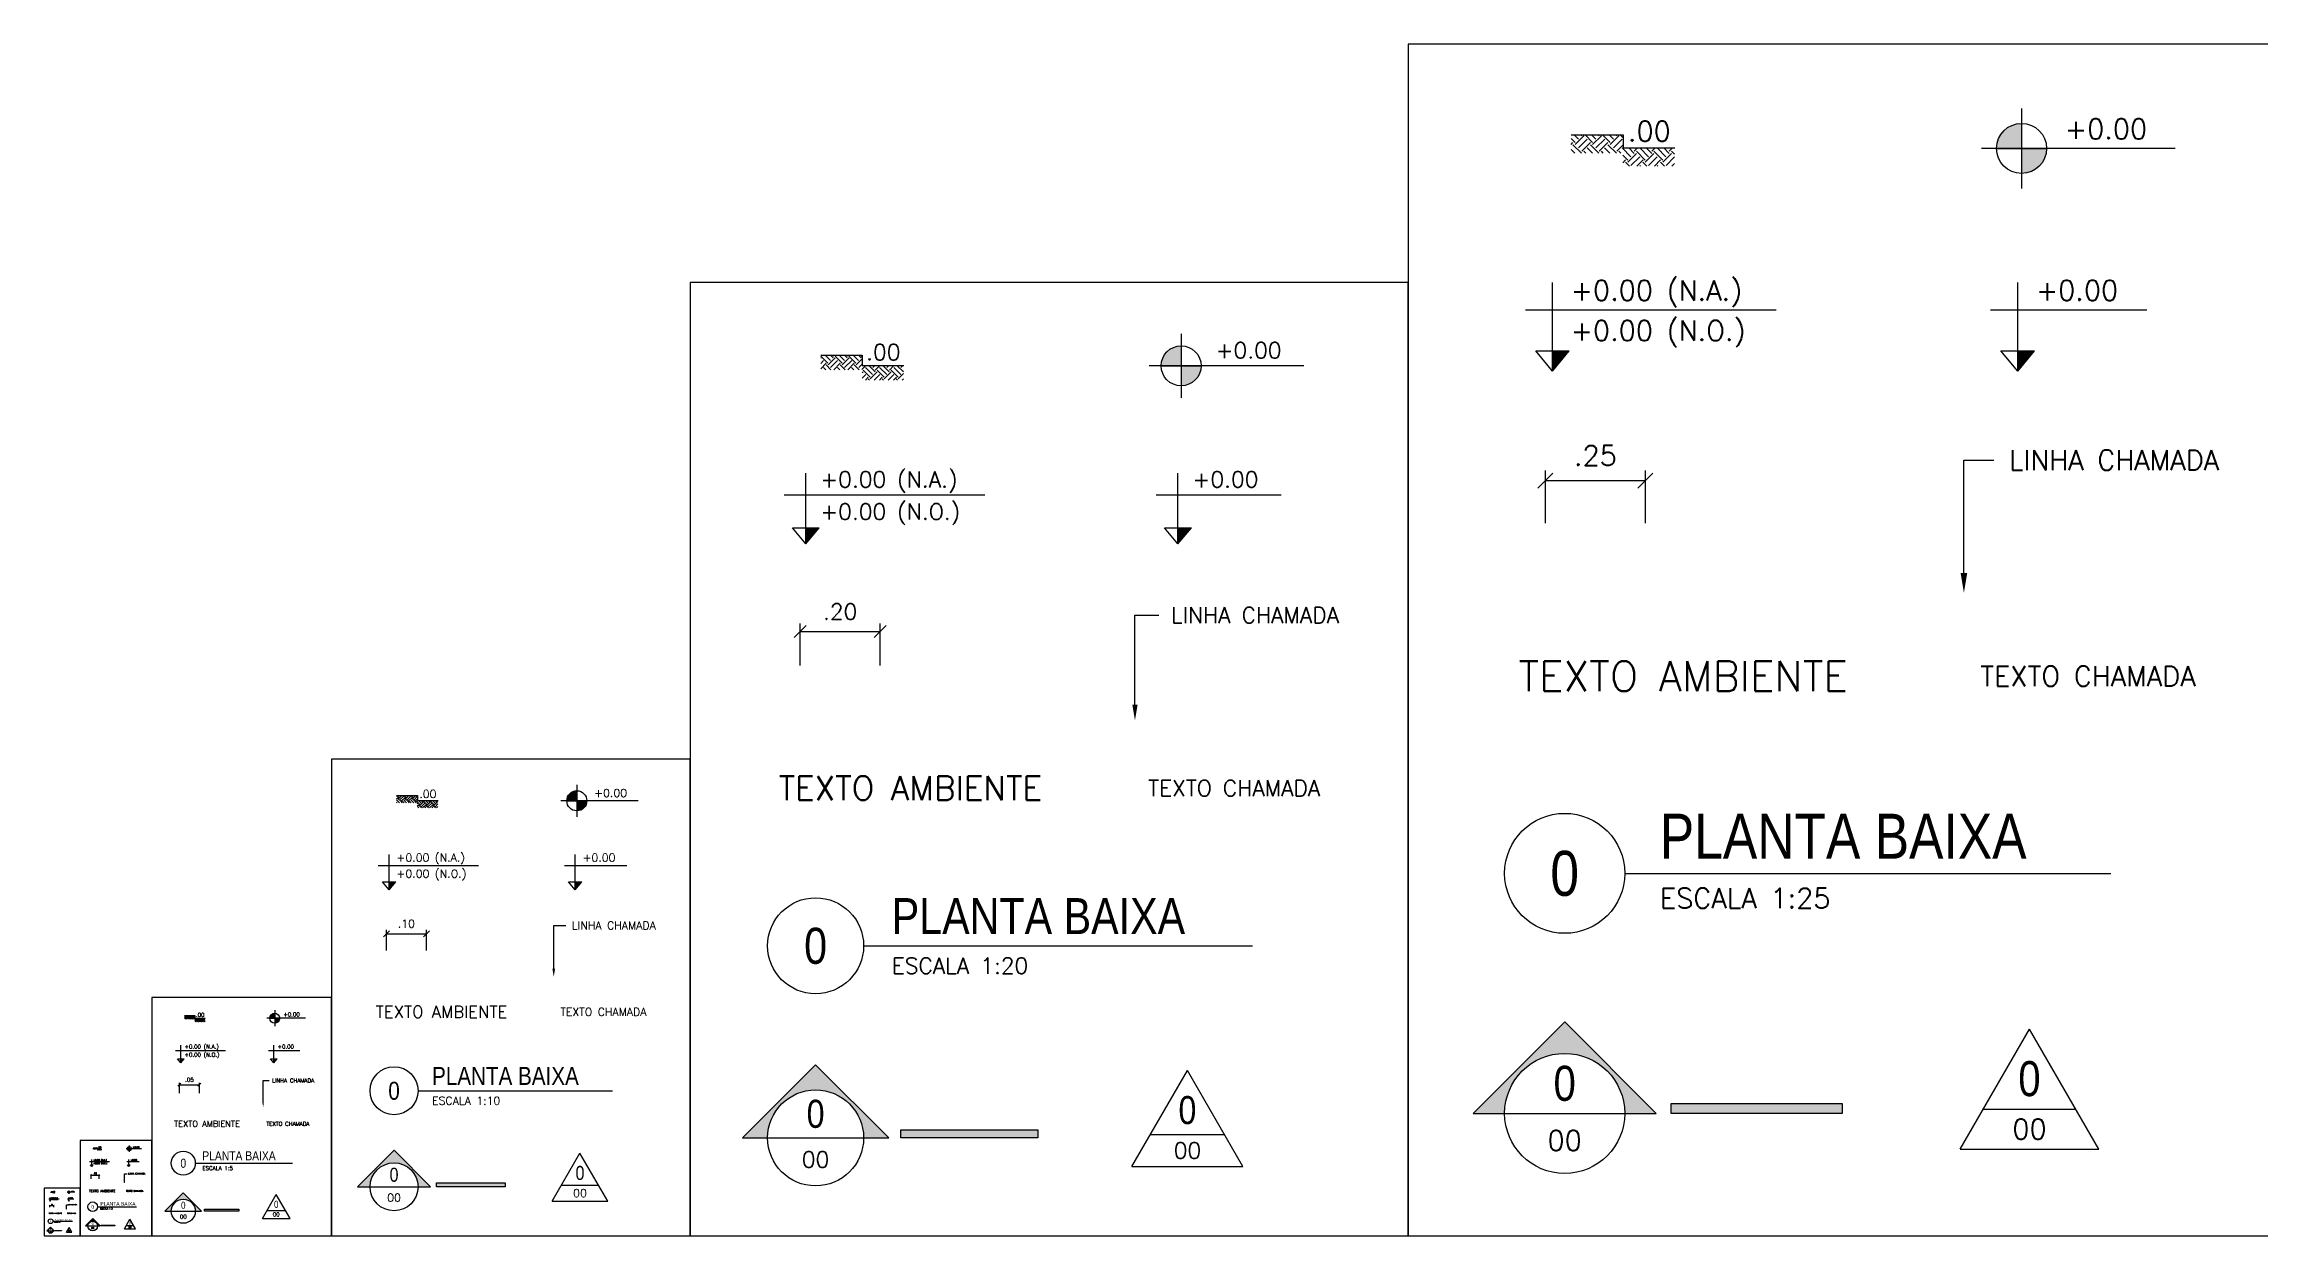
# Model space of a CAD drawing. Header units: millimetres. Extents: x 45003 to 46969, y 6653 to 6979.
# Drawn here: x 45145.95 to 45151.49, y 6860.33 to 6863.31 of the extents above; entities that cross this region are included whole.
import ezdxf
from ezdxf import colors
from ezdxf.entities.mleader import LeaderData, LeaderLine
from ezdxf.enums import TextEntityAlignment as Align
from ezdxf.math import Vec2, Vec3

# ---------------------------------------------------------------- set-up
doc = ezdxf.new("R2010")
doc.units = ezdxf.units.MM
for name, color, linetype in [('ARQ-COTAS', 30, 'Continuous'), ('ARQ-SÍMBOLOS', 2, 'Continuous'), ('ARQ-TEXTO2', 2, 'Continuous'), ('ARQ-TEXTO3', 3, 'Continuous'), ('ARQ-TEXTO4', 4, 'Continuous')]:
    doc.layers.add(name, color=color, linetype=linetype)
doc.styles.add('ARIAL', font='ARIALN.TTF', dxfattribs={"height": 0.18})
doc.styles.add('ROMANS', font='romans.shx')
doc.styles.add('Romans_Anot', font='romans.shx')
doc.dimstyles.new('Escala 1-1', dxfattribs={"dimscale": 0.01, "dimtxt": 0.2, "dimasz": 0.15, "dimexe": 0.1, "dimexo": 0.2, "dimgap": 0.15, "dimtad": 1, "dimzin": 4, "dimdsep": 46, "dimtxsty": 'Romans_Anot', "dimblk": 'OBLIQUE', "dimcen": 0.25, "dimclrd": 256, "dimclre": 256, "dimclrt": 2, "dimadec": 0, "dimazin": 0, "dimtfac": 1, "dimtix": 1, "dimtmove": 2, "dimatfit": 3, "dimfxl": 0, "dimlwd": -1, "dimlwe": -1, "dimarcsym": 0})
doc.dimstyles.new('Escala 1-10', dxfattribs={"dimscale": 0.1, "dimtxt": 0.2, "dimasz": 0.15, "dimexe": 0.1, "dimexo": 0.2, "dimgap": 0.15, "dimtad": 1, "dimzin": 4, "dimdsep": 46, "dimtxsty": 'Romans_Anot', "dimblk": 'OBLIQUE', "dimcen": 0.25, "dimclrd": 256, "dimclre": 256, "dimclrt": 2, "dimadec": 0, "dimazin": 0, "dimtfac": 1, "dimtix": 1, "dimtmove": 2, "dimatfit": 3, "dimfxl": 0, "dimlwd": -1, "dimlwe": -1, "dimarcsym": 0})
doc.dimstyles.new('Escala 1-2', dxfattribs={"dimscale": 0.02, "dimtxt": 0.2, "dimasz": 0.15, "dimexe": 0.1, "dimexo": 0.2, "dimgap": 0.15, "dimtad": 1, "dimzin": 4, "dimdsep": 46, "dimtxsty": 'Romans_Anot', "dimblk": 'OBLIQUE', "dimcen": 0.25, "dimclrd": 256, "dimclre": 256, "dimclrt": 2, "dimadec": 0, "dimazin": 0, "dimtfac": 1, "dimtix": 1, "dimtmove": 2, "dimatfit": 3, "dimfxl": 0, "dimlwd": -1, "dimlwe": -1, "dimarcsym": 0})
doc.dimstyles.new('Escala 1-20', dxfattribs={"dimscale": 0.2, "dimtxt": 0.2, "dimasz": 0.15, "dimexe": 0.1, "dimexo": 0.2, "dimgap": 0.15, "dimtad": 1, "dimzin": 4, "dimdsep": 46, "dimtxsty": 'Romans_Anot', "dimblk": 'OBLIQUE', "dimcen": 0.25, "dimclrd": 256, "dimclre": 256, "dimclrt": 2, "dimadec": 0, "dimazin": 0, "dimtfac": 1, "dimtix": 1, "dimtmove": 2, "dimatfit": 3, "dimfxl": 0, "dimlwd": -1, "dimlwe": -1, "dimarcsym": 0})
doc.dimstyles.new('Escala 1-25', dxfattribs={"dimscale": 0.25, "dimtxt": 0.2, "dimasz": 0.15, "dimexe": 0.1, "dimexo": 0.2, "dimgap": 0.15, "dimtad": 1, "dimzin": 4, "dimdsep": 46, "dimtxsty": 'Romans_Anot', "dimblk": 'OBLIQUE', "dimcen": 0.25, "dimclrd": 256, "dimclre": 256, "dimclrt": 2, "dimadec": 0, "dimazin": 0, "dimtfac": 1, "dimtix": 1, "dimtmove": 2, "dimatfit": 3, "dimfxl": 0, "dimlwd": -1, "dimlwe": -1, "dimarcsym": 0})
doc.dimstyles.new('Escala 1-5', dxfattribs={"dimscale": 0.05, "dimtxt": 0.2, "dimasz": 0.15, "dimexe": 0.1, "dimexo": 0.2, "dimgap": 0.15, "dimtad": 1, "dimzin": 4, "dimdsep": 46, "dimtxsty": 'Romans_Anot', "dimblk": 'OBLIQUE', "dimcen": 0.25, "dimclrd": 256, "dimclre": 256, "dimclrt": 2, "dimadec": 0, "dimazin": 0, "dimtfac": 1, "dimtix": 1, "dimtmove": 2, "dimatfit": 3, "dimfxl": 0, "dimlwd": -1, "dimlwe": -1, "dimarcsym": 0})

# ---------------------------------------------------------------- blocks, each defined once
blk = doc.blocks.new('_Oblique')
at = {"color": 0, "linetype": 'ByBlock', "lineweight": -2}
blk.add_line((-0.5, -0.5), (0.5, 0.5), dxfattribs=at)
blk = doc.blocks.new('*D32')
at = {"layer": 'ARQ-COTAS', "transparency": 16777216}
for p, q in [((45149.7039, 6862.1126), (45149.7039, 6862.2437)), ((45149.9539, 6862.1126), (45149.9539, 6862.2437)), ((45149.7039, 6862.2187), (45149.9539, 6862.2187))]:
    blk.add_line(p, q, dxfattribs=at)
at = {"layer": 'Defpoints', "color": 0, "transparency": 16777216}
for p in [(45149.9539, 6862.2187), (45149.7039, 6862.0626), (45149.9539, 6862.0626)]:
    blk.add_point(p, dxfattribs=at)
at = {"layer": 'ARQ-COTAS', "transparency": 16777216, "xscale": 0.0375, "yscale": 0.0375, "zscale": 0.0375, "rotation": 180}
blk.add_blockref('_Oblique', (45149.7039, 6862.2187), dxfattribs=at)
at = {"layer": 'ARQ-COTAS', "transparency": 16777216, "xscale": 0.0375, "yscale": 0.0375, "zscale": 0.0375}
blk.add_blockref('_Oblique', (45149.9539, 6862.2187), dxfattribs=at)
at = {"layer": 'ARQ-COTAS', "color": 2, "transparency": 16777216, "insert": (45149.8289, 6862.2812), "char_height": 0.05, "attachment_point": 5, "style": 'Romans_Anot'}
blk.add_mtext('.25', dxfattribs=at)
blk = doc.blocks.new('Nível_Planta')
at = {"layer": 'ARQ-SÍMBOLOS', "ltscale": 0.1}
h = blk.add_hatch(color=1, dxfattribs=at)
h.dxf.hatch_style = 1
h.paths.add_polyline_path([(-0.25, 0), (0, 0), (0, 0.25, 0.414214)])
h.paths.add_polyline_path([(0.25, 0), (0, 0), (0, -0.25, 0.414214)])
at = {"layer": 'ARQ-SÍMBOLOS', "color": 1}
for p, q in [((0, 0.4), (0, -0.4)), ((1.535, 0), (-0.4, 0))]:
    blk.add_line(p, q, dxfattribs=at)
at = {"layer": 'ARQ-SÍMBOLOS', "color": 1, "ltscale": 0.1}
blk.add_line((-0.25, 0), (0.25, 0), dxfattribs=at)
at = {"layer": 'ARQ-SÍMBOLOS', "color": 1}
blk.add_circle((0, 0), 0.25, dxfattribs=at)
at = {"layer": 'ARQ-TEXTO2', "style": 'ROMANS'}
blk.add_attdef('NIVEL-ACABADO', text='', height=0.2, dxfattribs=at).set_placement((0.432, 0.034), align=Align.BOTTOM_LEFT)
blk = doc.blocks.new('Nível_Corte')
at = {"layer": 'ARQ-SÍMBOLOS'}
h = blk.add_hatch(color=1, dxfattribs=at)
h.dxf.hatch_style = 1
h.paths.add_polyline_path([(0.167, 0.202), (0, 0.202), (0, 0)])
at = {"layer": 'ARQ-SÍMBOLOS', "color": 1}
for p, q in [((0, 0), (0, 0.884)), ((-0.271, 0.613), (2.235, 0.613)), ((-0.167, 0.202), (0.167, 0.202)), ((0, 0), (-0.167, 0.202)), ((0, 0), (0.167, 0.202))]:
    blk.add_line(p, q, dxfattribs=at)
at = {"layer": 'ARQ-TEXTO2', "style": 'ROMANS'}
for tag, p in [('NIVEL-ACABADO', (0.182, 0.647)), ('NIVEL-OSSO', (0.182, 0.244))]:
    blk.add_attdef(tag, text='', height=0.2, dxfattribs=at).set_placement(p, align=Align.BOTTOM_LEFT)
blk = doc.blocks.new('Nível_Fachada')
at = {"layer": 'ARQ-SÍMBOLOS'}
h = blk.add_hatch(color=1, dxfattribs=at)
h.dxf.hatch_style = 1
h.paths.add_polyline_path([(0.167, 0.202), (0, 0.202), (0, 0)])
at = {"layer": 'ARQ-SÍMBOLOS', "color": 1}
for p, q in [((0, 0), (0, 0.884)), ((-0.271, 0.613), (1.29, 0.613)), ((-0.167, 0.202), (0.167, 0.202)), ((0, 0), (-0.167, 0.202)), ((0, 0), (0.167, 0.202))]:
    blk.add_line(p, q, dxfattribs=at)
at = {"layer": 'ARQ-TEXTO2', "style": 'ROMANS'}
blk.add_attdef('NIVEL-ACABADO', text='', height=0.2, dxfattribs=at).set_placement((0.182, 0.647), align=Align.BOTTOM_LEFT)
blk = doc.blocks.new('Desnível')
at = {"layer": 'ARQ-SÍMBOLOS', "ltscale": 0.1}
h = blk.add_hatch(dxfattribs=at)
h.set_pattern_fill('EARTH', color=8, scale=0.0195, angle=45)
h.set_pattern_definition([(45, (-400.02996, -104.62736), (0, 0.175114994), [0.123825, -0.123825]), (45, (-400.0628, -104.59453), (0, 0.175114994), [0.123825, -0.123825]), (45, (-400.09563, -104.56169), (0, 0.175114994), [0.123825, -0.123825]), (135, (-400.09563, -104.5398), (-0.175114994, 0), [0.123825, -0.123825]), (135, (-400.0628, -104.50697), (-0.175114994, 0), [0.123825, -0.123825]), (135, (-400.02996, -104.47414), (-0.175114994, 0), [0.123825, -0.123825])])
h.paths.add_polyline_path([(-0.003, 0.13), (-0.52, 0.13), (-0.52, -0.052), (-0.003, -0.052)])
h.paths.add_polyline_path([(0.514, 0), (-0.003, 0), (-0.003, -0.182), (0.514, -0.182)])
at = {"layer": 'ARQ-SÍMBOLOS', "color": 1}
for p, q in [((-0.52, 0.13), (0, 0.13)), ((0, 0.13), (0, 0)), ((0, 0), (0.517, 0))]:
    blk.add_line(p, q, dxfattribs=at)
at = {"layer": 'ARQ-TEXTO2', "style": 'ROMANS'}
blk.add_attdef('DESNIVEL', text='', height=0.2, dxfattribs=at).set_placement((0.048, 0.007), align=Align.BOTTOM_LEFT)
blk = doc.blocks.new('*U11')
at = {"layer": 'ARQ-SÍMBOLOS'}
blk.add_line((0.6, 0), (5.458, 0), dxfattribs=at)
blk.add_circle((0, 0), 0.6, dxfattribs=at)
at = {"layer": 'ARQ-TEXTO2', "style": 'ROMANS'}
blk.add_attdef('ESCALA1', text='', height=0.2, dxfattribs=at).set_placement((0.951, -0.149), align=Align.TOP_LEFT)
at = {"layer": 'ARQ-TEXTO4', "style": 'ARIAL'}
blk.add_attdef('TITULODODESENHO', (0.951, 0.146), '', height=0.45, dxfattribs=at)
blk.add_attdef('0', text='', height=0.45, dxfattribs=at).set_placement((0, 0), align=Align.MIDDLE)
blk = doc.blocks.new('*D34')
at = {"layer": 'ARQ-COTAS', "transparency": 16777216}
for p, q in [((45147.8415, 6861.7562), (45147.8415, 6861.861)), ((45147.8415, 6861.841), (45148.0415, 6861.841)), ((45148.0415, 6861.7562), (45148.0415, 6861.861))]:
    blk.add_line(p, q, dxfattribs=at)
at = {"layer": 'Defpoints', "color": 0, "transparency": 16777216}
for p in [(45148.0415, 6861.841), (45147.8415, 6861.7162), (45148.0415, 6861.7162)]:
    blk.add_point(p, dxfattribs=at)
at = {"layer": 'ARQ-COTAS', "transparency": 16777216, "xscale": 0.03, "yscale": 0.03, "zscale": 0.03, "rotation": 180}
blk.add_blockref('_Oblique', (45147.8415, 6861.841), dxfattribs=at)
at = {"layer": 'ARQ-COTAS', "transparency": 16777216, "xscale": 0.03, "yscale": 0.03, "zscale": 0.03}
blk.add_blockref('_Oblique', (45148.0415, 6861.841), dxfattribs=at)
at = {"layer": 'ARQ-COTAS', "color": 2, "transparency": 16777216, "insert": (45147.9415, 6861.891), "char_height": 0.04, "attachment_point": 5, "style": 'Romans_Anot'}
blk.add_mtext('.20', dxfattribs=at)
blk = doc.blocks.new('*D35')
at = {"layer": 'ARQ-COTAS', "transparency": 16777216}
for p, q in [((45146.8074, 6861.0433), (45146.8074, 6861.0957)), ((45146.8074, 6861.0857), (45146.9074, 6861.0857)), ((45146.9074, 6861.0433), (45146.9074, 6861.0957))]:
    blk.add_line(p, q, dxfattribs=at)
at = {"layer": 'Defpoints', "color": 0, "transparency": 16777216}
for p in [(45146.9074, 6861.0857), (45146.8074, 6861.0233), (45146.9074, 6861.0233)]:
    blk.add_point(p, dxfattribs=at)
at = {"layer": 'ARQ-COTAS', "transparency": 16777216, "xscale": 0.015, "yscale": 0.015, "zscale": 0.015, "rotation": 180}
blk.add_blockref('_Oblique', (45146.8074, 6861.0857), dxfattribs=at)
at = {"layer": 'ARQ-COTAS', "transparency": 16777216, "xscale": 0.015, "yscale": 0.015, "zscale": 0.015}
blk.add_blockref('_Oblique', (45146.9074, 6861.0857), dxfattribs=at)
at = {"layer": 'ARQ-COTAS', "color": 2, "transparency": 16777216, "insert": (45146.8574, 6861.1107), "char_height": 0.02, "attachment_point": 5, "style": 'Romans_Anot'}
blk.add_mtext('.10', dxfattribs=at)
blk = doc.blocks.new('*D26')
at = {"layer": 'ARQ-COTAS', "transparency": 16777216}
for p, q in [((45146.2903, 6860.6869), (45146.2903, 6860.7131)), ((45146.2903, 6860.7081), (45146.3403, 6860.7081)), ((45146.3403, 6860.6869), (45146.3403, 6860.7131))]:
    blk.add_line(p, q, dxfattribs=at)
at = {"layer": 'Defpoints', "color": 0, "transparency": 16777216}
for p in [(45146.3403, 6860.7081), (45146.2903, 6860.6769), (45146.3403, 6860.6769)]:
    blk.add_point(p, dxfattribs=at)
at = {"layer": 'ARQ-COTAS', "transparency": 16777216, "xscale": 0.0075, "yscale": 0.0075, "zscale": 0.0075, "rotation": 180}
blk.add_blockref('_Oblique', (45146.2903, 6860.7081), dxfattribs=at)
at = {"layer": 'ARQ-COTAS', "transparency": 16777216, "xscale": 0.0075, "yscale": 0.0075, "zscale": 0.0075}
blk.add_blockref('_Oblique', (45146.3403, 6860.7081), dxfattribs=at)
at = {"layer": 'ARQ-COTAS', "color": 2, "transparency": 16777216, "insert": (45146.3153, 6860.7206), "char_height": 0.01, "attachment_point": 5, "style": 'Romans_Anot'}
blk.add_mtext('.05', dxfattribs=at)
blk = doc.blocks.new('*D27')
at = {"layer": 'ARQ-COTAS', "transparency": 16777216}
for p, q in [((45146.0697, 6860.473), (45146.0697, 6860.4835)), ((45146.0697, 6860.4815), (45146.0897, 6860.4815)), ((45146.0897, 6860.473), (45146.0897, 6860.4835))]:
    blk.add_line(p, q, dxfattribs=at)
at = {"layer": 'Defpoints', "color": 0, "transparency": 16777216}
for p in [(45146.0697, 6860.469), (45146.0897, 6860.4815), (45146.0897, 6860.469)]:
    blk.add_point(p, dxfattribs=at)
at = {"layer": 'ARQ-COTAS', "transparency": 16777216, "xscale": 0.003, "yscale": 0.003, "zscale": 0.003, "rotation": 180}
blk.add_blockref('_Oblique', (45146.0697, 6860.4815), dxfattribs=at)
at = {"layer": 'ARQ-COTAS', "transparency": 16777216, "xscale": 0.003, "yscale": 0.003, "zscale": 0.003}
blk.add_blockref('_Oblique', (45146.0897, 6860.4815), dxfattribs=at)
at = {"layer": 'ARQ-COTAS', "color": 2, "transparency": 16777216, "insert": (45146.0797, 6860.4865), "char_height": 0.004, "attachment_point": 5, "style": 'Romans_Anot'}
blk.add_mtext('.02', dxfattribs=at)
blk = doc.blocks.new('*D28')
at = {"layer": 'ARQ-COTAS', "transparency": 16777216}
for p, q in [((45145.9663, 6860.4017), (45145.9663, 6860.407)), ((45145.9663, 6860.406), (45145.9763, 6860.406)), ((45145.9763, 6860.4017), (45145.9763, 6860.407))]:
    blk.add_line(p, q, dxfattribs=at)
at = {"layer": 'Defpoints', "color": 0, "transparency": 16777216}
for p in [(45145.9763, 6860.406), (45145.9663, 6860.3997), (45145.9763, 6860.3997)]:
    blk.add_point(p, dxfattribs=at)
at = {"layer": 'ARQ-COTAS', "transparency": 16777216, "xscale": 0.0015, "yscale": 0.0015, "zscale": 0.0015, "rotation": 180}
blk.add_blockref('_Oblique', (45145.9663, 6860.406), dxfattribs=at)
at = {"layer": 'ARQ-COTAS', "transparency": 16777216, "xscale": 0.0015, "yscale": 0.0015, "zscale": 0.0015}
blk.add_blockref('_Oblique', (45145.9763, 6860.406), dxfattribs=at)
at = {"layer": 'ARQ-COTAS', "color": 2, "transparency": 16777216, "insert": (45145.9713, 6860.4085), "char_height": 0.002, "attachment_point": 5, "style": 'Romans_Anot'}
blk.add_mtext('.01', dxfattribs=at)
blk = doc.blocks.new('Símbolo_Corte')
at = {"layer": 'ARQ-SÍMBOLOS'}
h = blk.add_hatch(color=256, dxfattribs=at)
h.dxf.hatch_style = 1
h.paths.add_polyline_path([(0, 0.915), (-0.915, 0), (-0.6, 0, -1), (0.6, 0), (0.915, 0)])
at = {"layer": 'ARQ-SÍMBOLOS', "ltscale": 0.1}
blk.add_hatch(color=256, dxfattribs=at).paths.add_polyline_path([(1.063, 0.1), (2.775, 0.1), (2.775, 0), (1.063, 0)])
at = {"layer": 'ARQ-SÍMBOLOS'}
for p, q in [((-0.915, 0), (-0.6, 0)), ((0.6, 0), (0.915, 0))]:
    blk.add_line(p, q, dxfattribs=at)
at = {"layer": 'ARQ-SÍMBOLOS', "color": 4}
blk.add_line((-0.6, 0), (0.6, 0), dxfattribs=at)
at = {"layer": 'ARQ-SÍMBOLOS'}
blk.add_lwpolyline([(-0.915, 0), (0, 0.915), (0.915, 0)], dxfattribs=at)
blk.add_lwpolyline([(1.063, 0.1), (2.775, 0.1), (2.775, 0), (1.063, 0)], close=True, dxfattribs=at)
blk.add_circle((0, 0), 0.6, dxfattribs=at)
at = {"layer": 'ARQ-TEXTO2', "style": 'ROMANS'}
blk.add_attdef('NUMERO-FOLHA', text='', height=0.2, dxfattribs=at).set_placement((0, -0.271), align=Align.MIDDLE_CENTER)
at = {"layer": 'ARQ-TEXTO4', "style": 'ARIAL'}
blk.add_attdef('NUMERO-DESENHO-NA-FOLHA', text='', height=0.35, dxfattribs=at).set_placement((0, 0.301), align=Align.MIDDLE_CENTER)
blk = doc.blocks.new('Símbolo_Fachada')
at = {"layer": 'ARQ-SÍMBOLOS', "ltscale": 0.1}
for p, q in [((-0.693, -0.399), (0, 0.801)), ((0.693, -0.399), (0, 0.801)), ((-0.693, -0.399), (0.693, -0.399))]:
    blk.add_line(p, q, dxfattribs=at)
at = {"layer": 'ARQ-SÍMBOLOS', "color": 4, "ltscale": 0.1}
blk.add_line((-0.463, 0), (0.463, 0), dxfattribs=at)
at = {"layer": 'ARQ-TEXTO2', "style": 'ROMANS'}
blk.add_attdef('NUMERO-FOLHA', text='', height=0.2, dxfattribs=at).set_placement((0, -0.199), align=Align.MIDDLE_CENTER)
at = {"layer": 'ARQ-TEXTO4', "style": 'ARIAL'}
blk.add_attdef('NUMERO-DESENHO-NA-FOLHA', text='', height=0.35, dxfattribs=at).set_placement((0, 0.306), align=Align.MIDDLE_CENTER)

msp = doc.modelspace()

# ---------------------------------------------------------------- linework, layer by layer
for points in [[(45149.3607, 6860.3304), (45151.6029, 6860.3304), (45151.6029, 6863.3097), (45149.3607, 6863.3097)], [(45147.567, 6860.3304), (45149.3607, 6860.3304), (45149.3607, 6862.7138), (45147.567, 6862.7138)], [(45146.6701, 6860.3304), (45147.567, 6860.3304), (45147.567, 6861.5221), (45146.6701, 6861.5221)], [(45146.2216, 6860.3304), (45146.6701, 6860.3304), (45146.6701, 6860.9263), (45146.2216, 6860.9263)], [(45146.0423, 6860.3304), (45146.2216, 6860.3304), (45146.2216, 6860.5688), (45146.0423, 6860.5688)], [(45145.9526, 6860.3304), (45146.0423, 6860.3304), (45146.0423, 6860.4496), (45145.9526, 6860.4496)]]:
    msp.add_lwpolyline(points, close=True)

# ---------------------------------------------------------------- block references
at = {"layer": 'ARQ-SÍMBOLOS'}
for name, p, xscale, yscale, zscale, values in [('Desnível', (45149.898, 6863.0504), 0.25, 0.25, 0.25, {'DESNIVEL': '.00'}), ('Nível_Planta', (45150.894, 6863.0494), 0.25, 0.25, 0.25, {'NIVEL-ACABADO': '+0.00'}), ('Nível_Corte', (45149.7215, 6862.4926), 0.25, 0.25, 0.25, {'NIVEL-OSSO': '+0.00 (N.O.)', 'NIVEL-ACABADO': '+0.00 (N.A.)'}), ('Nível_Fachada', (45150.8842, 6862.4926), 0.25, 0.25, 0.25, {'NIVEL-ACABADO': '+0.00 '}), ('Nível_Planta', (45148.7936, 6862.5056), 0.2, 0.2, 0.2, {'NIVEL-ACABADO': '+0.00'}), ('Desnível', (45147.9968, 6862.5064), 0.2, 0.2, 0.2, {'DESNIVEL': '.00'}), ('Nível_Corte', (45147.8556, 6862.0602), 0.2, 0.2, 0.2, {'NIVEL-OSSO': '+0.00 (N.O.)', 'NIVEL-ACABADO': '+0.00 (N.A.)'}), ('Nível_Fachada', (45148.7857, 6862.0602), 0.2, 0.2, 0.2, {'NIVEL-ACABADO': '+0.00 '}), ('Nível_Planta', (45147.2834, 6861.418), 0.1, 0.1, 0.1, {'NIVEL-ACABADO': '+0.00'}), ('Desnível', (45146.885, 6861.4184), 0.1, 0.1, 0.1, {'DESNIVEL': '.00'}), ('*U11', (45149.7521, 6861.2366), 0.25, 0.25, 0.25, {'ESCALA1': 'ESCALA 1:25', '0': '0', 'TITULODODESENHO': 'PLANTA BAIXA'}), ('Nível_Corte', (45146.8144, 6861.1953), 0.1, 0.1, 0.1, {'NIVEL-OSSO': '+0.00 (N.O.)', 'NIVEL-ACABADO': '+0.00 (N.A.)'}), ('Nível_Fachada', (45147.2795, 6861.1953), 0.1, 0.1, 0.1, {'NIVEL-ACABADO': '+0.00 '}), ('*U11', (45147.8801, 6861.0554), 0.2, 0.2, 0.2, {'ESCALA1': 'ESCALA 1:20', '0': '0', 'TITULODODESENHO': 'PLANTA BAIXA'}), ('Desnível', (45146.3291, 6860.8744), 0.05, 0.05, 0.05, {'DESNIVEL': '.00'}), ('Nível_Planta', (45146.5283, 6860.8742), 0.05, 0.05, 0.05, {'NIVEL-ACABADO': '+0.00'}), ('Nível_Corte', (45146.2938, 6860.7629), 0.05, 0.05, 0.05, {'NIVEL-OSSO': '+0.00 (N.O.)', 'NIVEL-ACABADO': '+0.00 (N.A.)'}), ('Nível_Fachada', (45146.5263, 6860.7629), 0.05, 0.05, 0.05, {'NIVEL-ACABADO': '+0.00 '}), ('*U11', (45146.8266, 6860.6929), 0.1, 0.1, 0.1, {'ESCALA1': 'ESCALA 1:10', '0': '0', 'TITULODODESENHO': 'PLANTA BAIXA'}), ('Nível_Corte', (45146.0711, 6860.5034), 0.02, 0.02, 0.02, {'NIVEL-OSSO': '+0.00 (N.O.)', 'NIVEL-ACABADO': '+0.00 (N.A.)'}), ('Desnível', (45146.0853, 6860.548), 0.02, 0.02, 0.02, {'DESNIVEL': '.00'}), ('Nível_Planta', (45146.1649, 6860.548), 0.02, 0.02, 0.02, {'NIVEL-ACABADO': '+0.00'}), ('Nível_Fachada', (45146.1641, 6860.5034), 0.02, 0.02, 0.02, {'NIVEL-ACABADO': '+0.00 '}), ('*U11', (45146.2999, 6860.5117), 0.05, 0.05, 0.05, {'ESCALA1': 'ESCALA 1:5', '0': '0', 'TITULODODESENHO': 'PLANTA BAIXA'}), ('Nível_Corte', (45145.967, 6860.4169), 0.01, 0.01, 0.01, {'NIVEL-OSSO': '+0.00 (N.O.)', 'NIVEL-ACABADO': '+0.00 (N.A.)'}), ('Desnível', (45145.9741, 6860.4392), 0.01, 0.01, 0.01, {'DESNIVEL': '.00'}), ('Nível_Planta', (45146.0139, 6860.4392), 0.01, 0.01, 0.01, {'NIVEL-ACABADO': '+0.00'}), ('Nível_Fachada', (45146.0135, 6860.4169), 0.01, 0.01, 0.01, {'NIVEL-ACABADO': '+0.00 '}), ('*U11', (45146.0736, 6860.4029), 0.02, 0.02, 0.02, {'ESCALA1': 'ESCALA 1:2', '0': '0', 'TITULODODESENHO': 'PLANTA BAIXA'}), ('*U11', (45145.9682, 6860.3667), 0.01, 0.01, 0.01, {'ESCALA1': 'ESCALA 1:1', '0': '0', 'TITULODODESENHO': 'PLANTA BAIXA'})]:
    msp.add_blockref(name, p, dxfattribs=dict(at, xscale=xscale, yscale=yscale, zscale=zscale)).add_auto_attribs(values)
at = {"layer": 'ARQ-SÍMBOLOS', "ltscale": 0.03}
for name, p, xscale, yscale, zscale in [('Símbolo_Corte', (45149.7521, 6860.6363), 0.25, 0.25, 0.25), ('Símbolo_Fachada', (45150.9136, 6860.6467), 0.25, 0.25, 0.25), ('Símbolo_Corte', (45147.8801, 6860.5751), 0.2, 0.2, 0.2), ('Símbolo_Fachada', (45148.8093, 6860.5834), 0.2, 0.2, 0.2), ('Símbolo_Corte', (45146.8266, 6860.4528), 0.1, 0.1, 0.1), ('Símbolo_Fachada', (45147.2913, 6860.4569), 0.1, 0.1, 0.1), ('Símbolo_Corte', (45146.2999, 6860.3916), 0.05, 0.05, 0.05), ('Símbolo_Fachada', (45146.5322, 6860.3937), 0.05, 0.05, 0.05), ('Símbolo_Corte', (45145.9682, 6860.3427), 0.01, 0.01, 0.01), ('Símbolo_Fachada', (45146.0147, 6860.3431), 0.01, 0.01, 0.01), ('Símbolo_Corte', (45146.0736, 6860.3549), 0.02, 0.02, 0.02), ('Símbolo_Fachada', (45146.1665, 6860.3557), 0.02, 0.02, 0.02)]:
    msp.add_blockref(name, p, dxfattribs=dict(at, xscale=xscale, yscale=yscale, zscale=zscale)).add_auto_attribs({'NUMERO-FOLHA': '00', 'NUMERO-DESENHO-NA-FOLHA': '0'})

# ---------------------------------------------------------------- texts
at = {"layer": 'ARQ-TEXTO2', "attachment_point": 1, "style": 'ROMANS'}
for insert, char_height in [((45150.7909, 6861.7545), 0.05), ((45148.7111, 6861.4697), 0.04), ((45147.2422, 6860.9001), 0.02), ((45146.5077, 6860.6153), 0.01), ((45146.1567, 6860.4444), 0.004), ((45146.0098, 6860.3874), 0.002)]:
    msp.add_mtext('TEXTO CHAMADA', dxfattribs=dict(at, insert=insert, char_height=char_height))
at = {"layer": 'ARQ-TEXTO3', "attachment_point": 5, "style": 'ROMANS'}
for insert, char_height in [((45150.0482, 6861.7297), 0.075), ((45148.1169, 6861.4498), 0.06), ((45146.9451, 6860.8901), 0.03), ((45146.3591, 6860.6103), 0.015), ((45146.0973, 6860.4424), 0.006), ((45145.9801, 6860.3864), 0.003)]:
    msp.add_mtext('TEXTO AMBIENTE', dxfattribs=dict(at, insert=insert, char_height=char_height))

# ---------------------------------------------------------------- dimensions: what is measured, and where the dimension line sits
at = {"layer": 'ARQ-COTAS'}
for base, p1, p2, dimstyle, picture, middle in [((45149.9539, 6862.2187), (45149.7039, 6862.0626), (45149.9539, 6862.0626), 'Escala 1-25', '*D32', (45149.8289, 6862.2812)), ((45148.0415, 6861.841), (45147.8415, 6861.7162), (45148.0415, 6861.7162), 'Escala 1-20', '*D34', (45147.9415, 6861.891)), ((45146.9074, 6861.0857), (45146.8074, 6861.0233), (45146.9074, 6861.0233), 'Escala 1-10', '*D35', (45146.8574, 6861.1107)), ((45146.3403, 6860.7081), (45146.2903, 6860.6769), (45146.3403, 6860.6769), 'Escala 1-5', '*D26', (45146.3153, 6860.7206)), ((45146.0897, 6860.4815), (45146.0697, 6860.469), (45146.0897, 6860.469), 'Escala 1-2', '*D27', (45146.0797, 6860.4865)), ((45145.9763, 6860.406), (45145.9663, 6860.3997), (45145.9763, 6860.3997), 'Escala 1-1', '*D28', (45145.9713, 6860.4085))]:
    dim = msp.add_linear_dim(base=base, p1=p1, p2=p2, dimstyle=dimstyle, dxfattribs=at)
    dim.commit()
    dim.dimension.update_dxf_attribs({"geometry": picture, "text_midpoint": middle})

# ---------------------------------------------------------------- leaders
ml = msp.add_multileader_mtext('Standard', dxfattribs=at)
ml.set_content('LINHA CHAMADA', color=2, style='Romans_Anot')
ml.set_leader_properties(color=256, linetype='ByLayer', lineweight=-1)
ml.build(insert=Vec2(0, 0))
ml.multileader.update_dxf_attribs({"dogleg_length": 0.3, "arrow_head_size": 0.05, "scale": 0.25})
ctx = ml.context
ctx.base_point, ctx.scale, ctx.char_height, ctx.arrow_head_size, ctx.landing_gap_size, ctx.plane_origin = Vec3(45150.8248, 6862.2701), 0.25, 0.05, 0.05, 0.0375, Vec3(45150.7498, 6861.9377)
notes = []
notes.append((ctx, [(0, (1, 1, 0), (45150.7498, 6862.2701), (1, 0), 0.075, [(0, [(45150.7498, 6861.9377)], 0, [])])]))
ctx.mtext.insert, ctx.mtext.flow_direction = Vec3(45150.8623, 6862.2951), 5
ml = msp.add_multileader_mtext('Standard', dxfattribs=at)
ml.set_content('LINHA CHAMADA', color=2, style='Romans_Anot')
ml.set_leader_properties(color=256, linetype='ByLayer', lineweight=-1)
ml.build(insert=Vec2(0, 0))
ml.multileader.update_dxf_attribs({"dogleg_length": 0.3, "arrow_head_size": 0.04, "scale": 0.2})
ctx = ml.context
ctx.base_point, ctx.scale, ctx.char_height, ctx.arrow_head_size, ctx.landing_gap_size, ctx.plane_origin = Vec3(45148.7382, 6861.8822), 0.2, 0.04, 0.04, 0.03, Vec3(45148.6782, 6861.6185)
notes.append((ctx, [(0, (1, 1, 0), (45148.6782, 6861.8822), (1, 0), 0.06, [(0, [(45148.6782, 6861.6185)], 0, [])])]))
ctx.mtext.insert, ctx.mtext.flow_direction = Vec3(45148.7682, 6861.9022), 5
ml = msp.add_multileader_mtext('Standard', dxfattribs=at)
ml.set_content('LINHA CHAMADA', color=2, style='Romans_Anot')
ml.set_leader_properties(color=256, linetype='ByLayer', lineweight=-1)
ml.build(insert=Vec2(0, 0))
ml.multileader.update_dxf_attribs({"dogleg_length": 0.3, "arrow_head_size": 0.02, "scale": 0.1})
ctx = ml.context
ctx.base_point, ctx.scale, ctx.char_height, ctx.arrow_head_size, ctx.landing_gap_size, ctx.plane_origin = Vec3(45147.2557, 6861.1063), 0.1, 0.02, 0.02, 0.015, Vec3(45147.2257, 6860.9779)
notes.append((ctx, [(0, (1, 1, 0), (45147.2257, 6861.1063), (1, 0), 0.03, [(0, [(45147.2257, 6860.9779)], 0, [])])]))
ctx.mtext.insert, ctx.mtext.flow_direction = Vec3(45147.2707, 6861.1163), 5
ml = msp.add_multileader_mtext('Standard', dxfattribs=at)
ml.set_content('LINHA CHAMADA', color=2, style='Romans_Anot')
ml.set_leader_properties(color=256, linetype='ByLayer', lineweight=-1)
ml.build(insert=Vec2(0, 0))
ml.multileader.update_dxf_attribs({"dogleg_length": 0.3, "arrow_head_size": 0.01, "scale": 0.05})
ctx = ml.context
ctx.base_point, ctx.scale, ctx.char_height, ctx.arrow_head_size, ctx.landing_gap_size, ctx.plane_origin = Vec3(45146.5145, 6860.7184), 0.05, 0.01, 0.01, 0.0075, Vec3(45146.4995, 6860.6521)
notes.append((ctx, [(0, (1, 1, 0), (45146.4995, 6860.7184), (1, 0), 0.015, [(0, [(45146.4995, 6860.6521)], 0, [])])]))
ctx.mtext.insert, ctx.mtext.flow_direction = Vec3(45146.522, 6860.7234), 5
ml = msp.add_multileader_mtext('Standard', dxfattribs=at)
ml.set_content('LINHA CHAMADA', color=2, style='Romans_Anot')
ml.set_leader_properties(color=256, linetype='ByLayer', lineweight=-1)
ml.build(insert=Vec2(0, 0))
ml.multileader.update_dxf_attribs({"dogleg_length": 0.3, "arrow_head_size": 0.004, "scale": 0.02})
ctx = ml.context
ctx.base_point, ctx.scale, ctx.char_height, ctx.arrow_head_size, ctx.landing_gap_size, ctx.plane_origin = Vec3(45146.1594, 6860.4856), 0.02, 0.004, 0.004, 0.003, Vec3(45146.1534, 6860.4596)
notes.append((ctx, [(0, (1, 1, 0), (45146.1534, 6860.4856), (1, 0), 0.006, [(0, [(45146.1534, 6860.4596)], 0, [])])]))
ctx.mtext.insert, ctx.mtext.flow_direction = Vec3(45146.1624, 6860.4876), 5
ml = msp.add_multileader_mtext('Standard', dxfattribs=at)
ml.set_content('LINHA CHAMADA', color=2, style='Romans_Anot')
ml.set_leader_properties(color=256, linetype='ByLayer', lineweight=-1)
ml.build(insert=Vec2(0, 0))
ml.multileader.update_dxf_attribs({"dogleg_length": 0.3, "arrow_head_size": 0.002, "scale": 0.01})
ctx = ml.context
ctx.base_point, ctx.scale, ctx.char_height, ctx.arrow_head_size, ctx.landing_gap_size, ctx.plane_origin = Vec3(45146.0111, 6860.408), 0.01, 0.002, 0.002, 0.0015, Vec3(45146.0081, 6860.3949)
notes.append((ctx, [(0, (1, 1, 0), (45146.0081, 6860.408), (1, 0), 0.003, [(0, [(45146.0081, 6860.3949)], 0, [])])]))
ctx.mtext.insert, ctx.mtext.flow_direction = Vec3(45146.0126, 6860.409), 5
for ctx, leaders in notes:
    for number, flags, end, landing, length, lines in leaders:
        leader = LeaderData()
        leader.index, (leader.has_last_leader_line, leader.has_dogleg_vector, leader.attachment_direction) = number, flags
        leader.last_leader_point, leader.dogleg_vector, leader.dogleg_length = Vec3(end), Vec3(landing), length
        for number, points, colour, breaks in lines:
            line = LeaderLine()
            line.index, line.vertices, line.color, line.breaks = number, Vec3.list(points), colors.encode_raw_color(colour), breaks
            leader.lines.append(line)
        ctx.leaders.append(leader)

doc.saveas('drawing.dxf')
